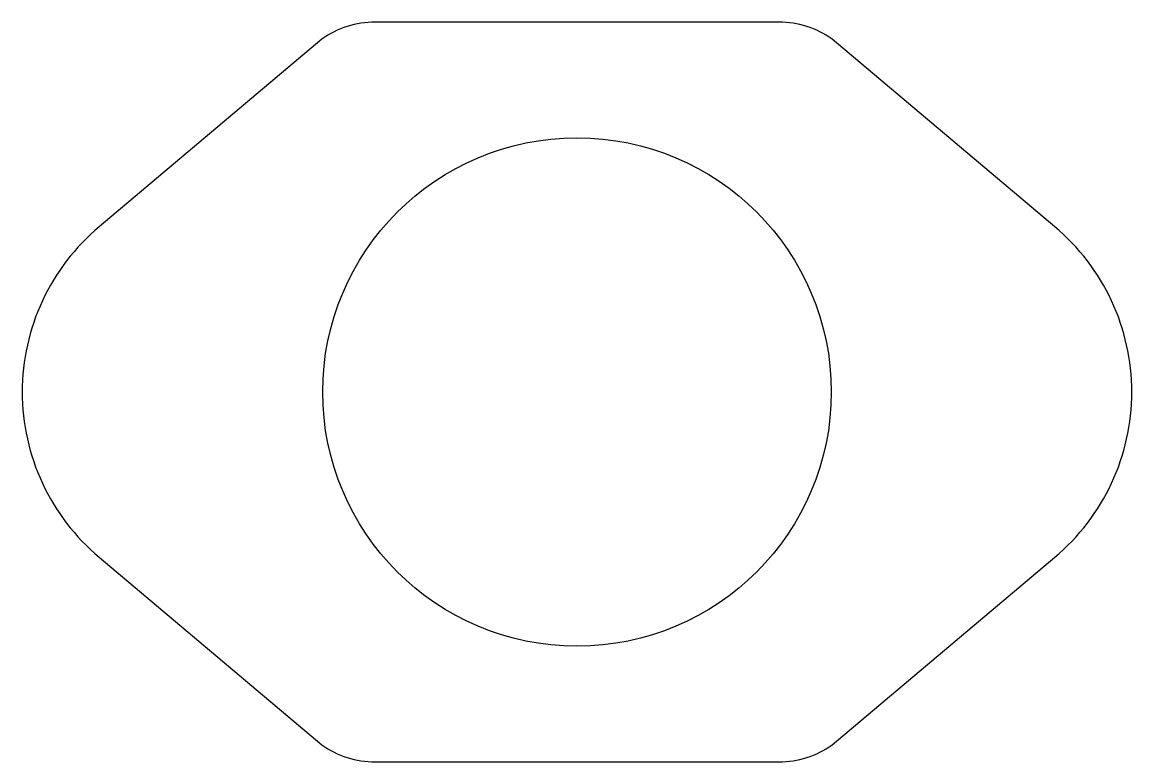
# Model space of a CAD drawing. Extents: x 138.5 to 174.5, y 201 to 225.
import ezdxf

# ---------------------------------------------------------------- set-up
doc = ezdxf.new("R2010")
doc.units = 0
doc.header["$LTSCALE"] = 15
doc.layers.get('0').update_dxf_attribs({"linetype": 'CONTINUOUS'})

msp = doc.modelspace()

# ---------------------------------------------------------------- linework, layer by layer
at = {"ltscale": 0.05}
msp.add_lwpolyline([(148.215, 201.559, 0.154694), (149.943, 201.011), (163.041, 201.011, 0.154694), (164.77, 201.559), (171.992, 207.648, 0.466308), (171.992, 218.373), (164.77, 224.463, 0.154694), (163.041, 225.011), (149.943, 225.011, 0.154694), (148.215, 224.463), (140.993, 218.373, 0.466308), (140.993, 207.648)], format="xyb", close=True, dxfattribs=at)
msp.add_circle((156.492, 213.011), 8.25, dxfattribs=at)

doc.saveas('drawing.dxf')
